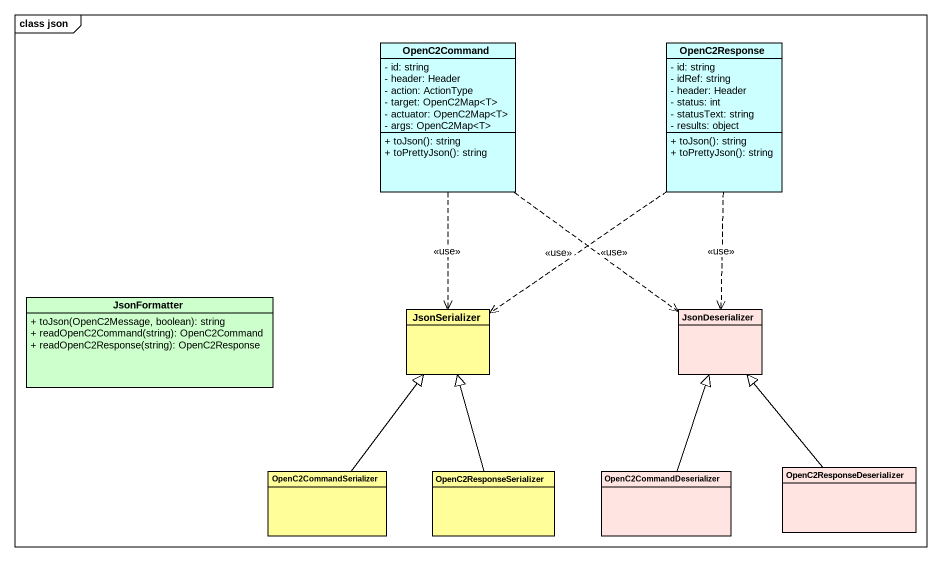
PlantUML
@startuml
mainframe class json
hide circle
hide empty members
skinparam classAttributeIconSize 0
class OpenC2Command #CCFFFF {
  - id: string
  - header: Header
  - action: ActionType
  - target: OpenC2Map<T>
  - actuator: OpenC2Map<T>
  - args: OpenC2Map<T>
  + toJson(): string
  + toPrettyJson(): string
}
class OpenC2Response #CCFFFF {
  - id: string
  - idRef: string
  - header: Header
  - status: int
  - statusText: string
  - results: object
  + toJson(): string
  + toPrettyJson(): string
}
class JsonFormatter #CCFFCC {
  + toJson(OpenC2Message, boolean): string
  + readOpenC2Command(string): OpenC2Command
  + readOpenC2Response(string): OpenC2Response
}
class JsonSerializer #FFFE99
class JsonDeserializer #FFE4E1
class OpenC2ResponseDeserializer #FFE4E1
class OpenC2CommandSerializer #FFFE99
class OpenC2ResponseSerializer #FFFE99
class OpenC2CommandDeserializer #FFE4E1
OpenC2Command ..> JsonSerializer : <<use>>
OpenC2Command ..> JsonDeserializer : <<use>>
OpenC2Response ..> JsonSerializer : <<use>>
OpenC2Response ..> JsonDeserializer : <<use>>
OpenC2ResponseDeserializer -up-|> JsonDeserializer
OpenC2CommandSerializer -up-|> JsonSerializer
OpenC2ResponseSerializer -up-|> JsonSerializer
OpenC2CommandDeserializer -up-|> JsonDeserializer
@enduml
